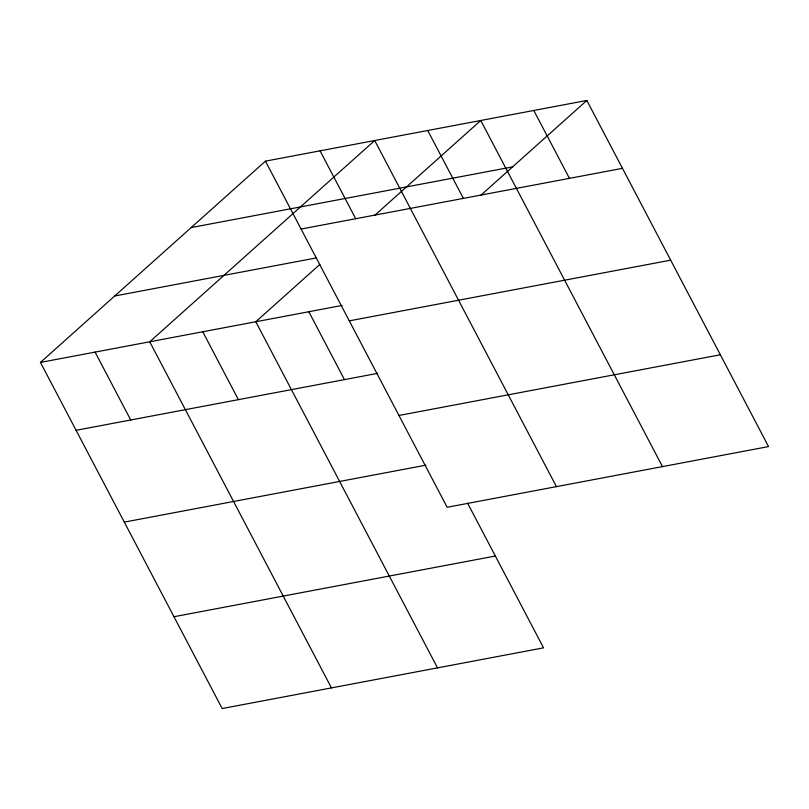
<?xml version="1.0" encoding="UTF-8"?>
<svg xmlns="http://www.w3.org/2000/svg" width="809" height="809" viewBox="0 0 809 809"><rect width="100%" height="100%" fill="white"/><g stroke="black" fill="none" stroke-linecap="round" stroke-linejoin="round"><path stroke-width="1.21" d="M467.632 503.228L543.557 647.847L222.172 708.542L40.45 362.422L265.443 161.153L586.828 100.458L768.55 446.578L447.155 507.273L265.443 161.153M319.818 264.462L255.786 321.749L437.507 667.88M374.81 215.275L480.768 120.49L662.49 466.611M480.87 195.252L586.828 100.458M191.197 227.572L512.582 166.876M301.079 229.038L622.475 168.343M114.696 296.003L316.461 257.899M40.45 362.422L342.106 305.448M349.286 320.86L670.681 260.164M76.086 430.307L377.752 373.333M398.948 415.462L720.344 354.767M124.293 522.118L425.959 465.155M173.965 616.721L495.351 556.026M533.798 110.469L569.445 178.354M427.739 130.502L463.385 198.387M556.43 486.644L374.709 140.513L149.726 341.782L331.447 687.903M320.071 150.838L355.717 218.723M308.816 311.738L344.452 379.623M202.756 331.771L238.392 399.656M95.088 352.097L130.724 419.982"/></g></svg>
